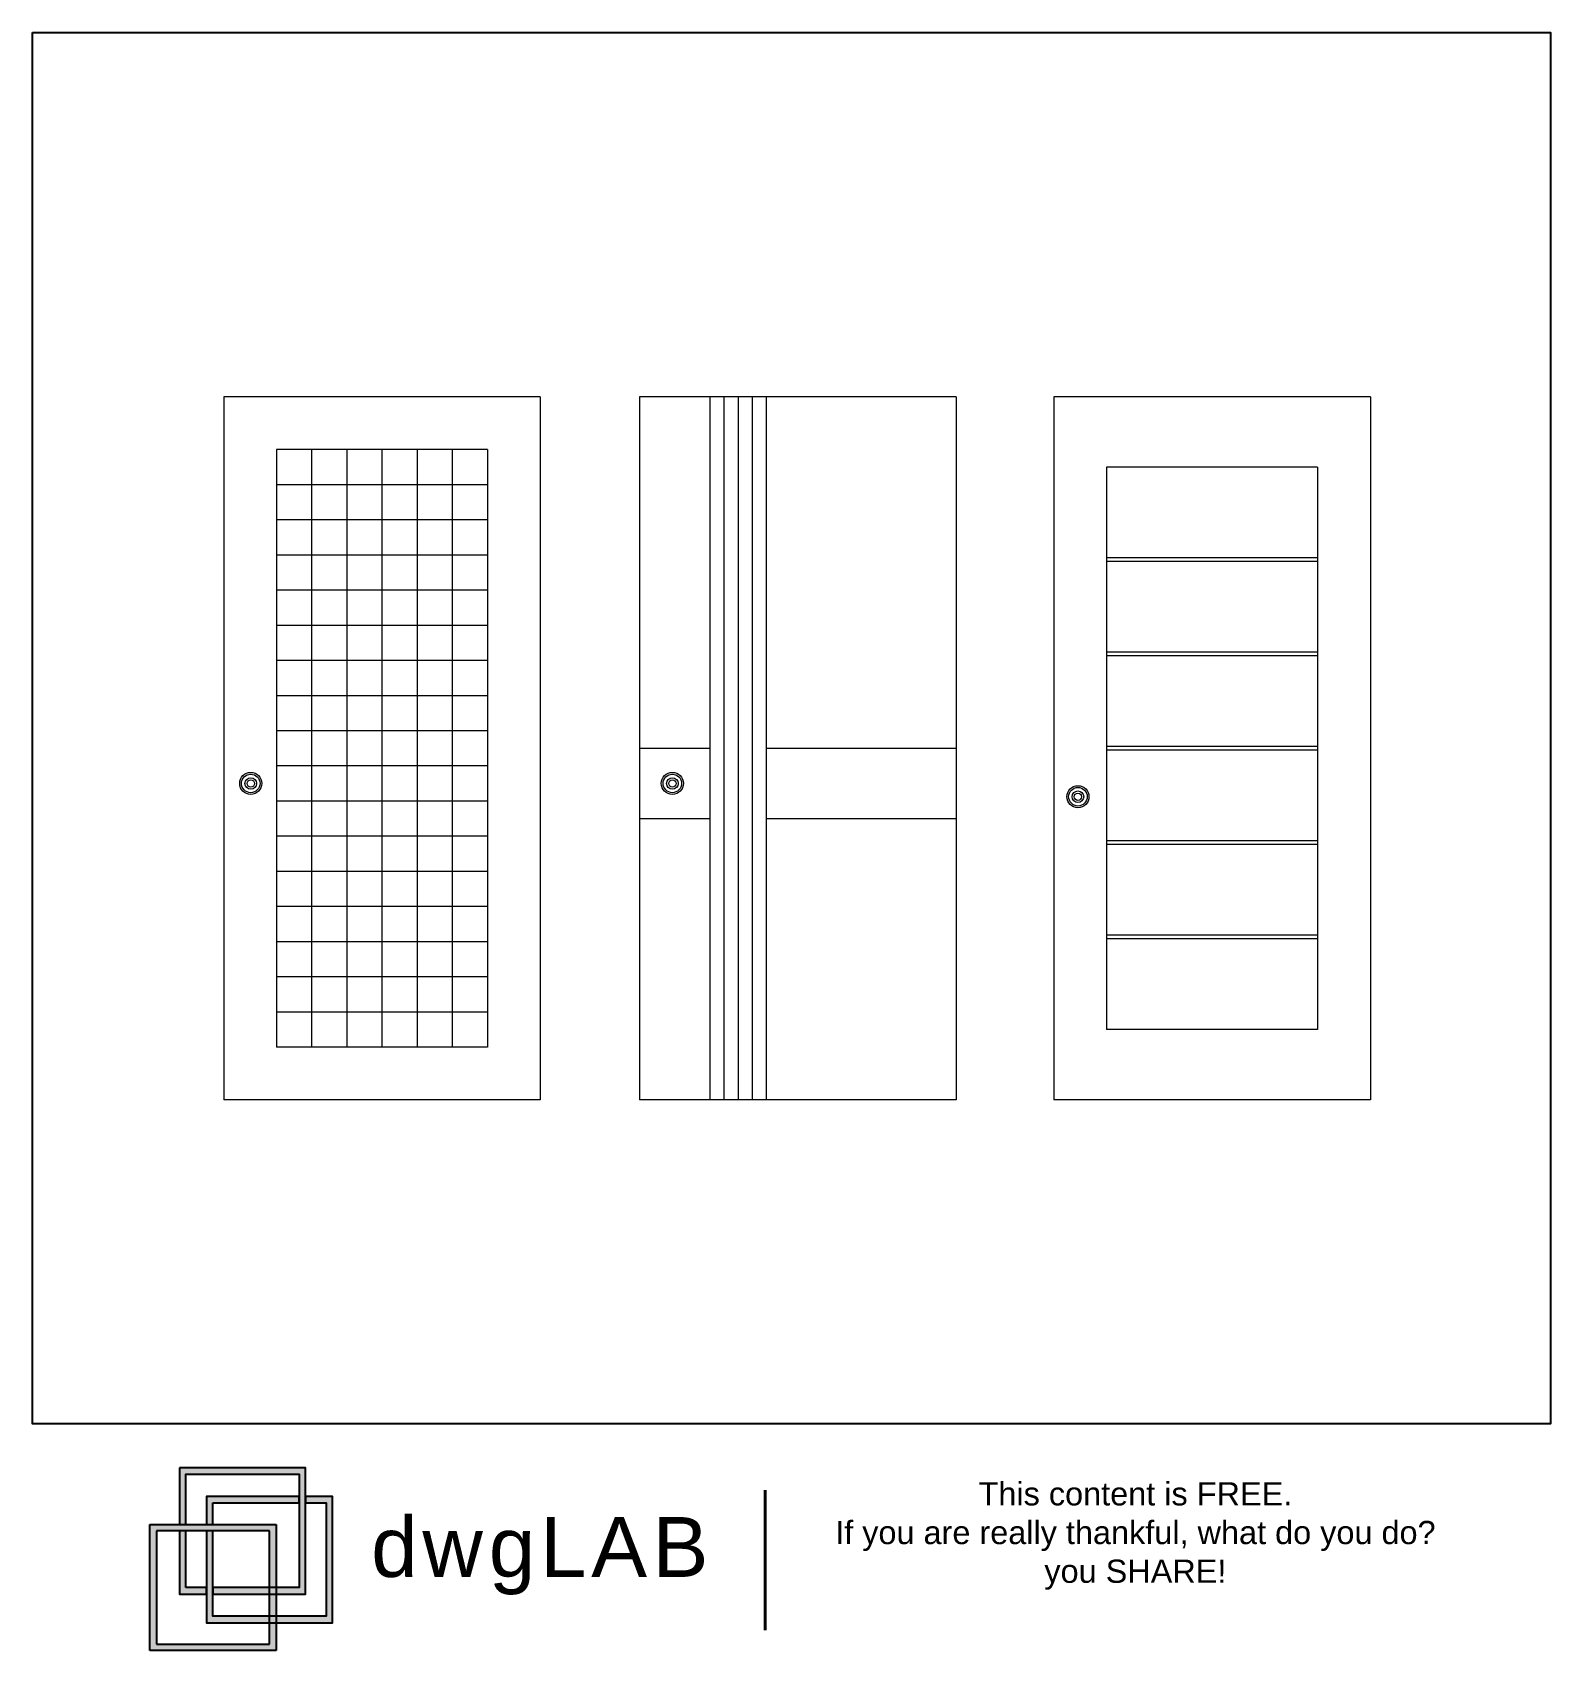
# Model space of a CAD drawing. Header units: millimetres. Extents: x 3054.61 to 3058.92, y 1346.37 to 1350.97.
import ezdxf

# ---------------------------------------------------------------- set-up
doc = ezdxf.new("R2010")
doc.units = ezdxf.units.MM
doc.layers.add('001_Dark_1 20', color=7, linetype='Continuous', lineweight=0)
for name, color, linetype, plot in [('02', 251, 'Continuous', False), ('dwgLAB', 250, 'Continuous', False), ('Rectang.', 251, 'Continuous', False)]:
    doc.layers.add(name, color=color, linetype=linetype, plot=plot)
doc.styles.get("Standard").update_dxf_attribs({"font": 'arial.ttf'})

# ---------------------------------------------------------------- blocks, each defined once
blk = doc.blocks.new('DWGlab_ok')
at = {"layer": 'dwgLAB'}
h = blk.add_hatch(color=2, dxfattribs=at)
h.dxf.hatch_style = 2
h.paths.add_polyline_path([(0.0369, 0.2289), (0.0369, 0.158), (0.045, 0.158), (0.045, 0.2209), (0.1869, 0.2209), (0.1869, 0.079), (0.0788, 0.079), (0.0788, 0.0709), (0.1949, 0.0709), (0.1949, 0.2289)])
h = blk.add_hatch(color=13, dxfattribs=at)
h.dxf.hatch_style = 2
h.paths.add_polyline_path([(0.1949, 0.193), (0.1949, 0.1849), (0.2207, 0.1849), (0.2207, 0.0431), (0.0788, 0.0431), (0.0788, 0.1499), (0.0708, 0.1499), (0.0708, 0.035), (0.2287, 0.035), (0.2287, 0.193)])
h = blk.add_hatch(color=13, dxfattribs=at)
h.dxf.hatch_style = 2
h.paths.add_polyline_path([(0.0788, 0.1849), (0.1869, 0.1849), (0.1869, 0.193), (0.0708, 0.193), (0.0708, 0.158), (0.0788, 0.158)])
h = blk.add_hatch(color=155, dxfattribs=at)
h.dxf.hatch_style = 2
h.paths.add_polyline_path([(0.158, 0), (0, 0), (0, 0.158), (0.158, 0.158)])
h.paths.add_polyline_path([(0.0081, 0.0081), (0.1499, 0.0081), (0.1499, 0.1499), (0.0081, 0.1499)])
h = blk.add_hatch(color=2, dxfattribs=at)
h.dxf.hatch_style = 2
h.paths.add_polyline_path([(0.045, 0.079), (0.045, 0.1499), (0.0369, 0.1499), (0.0369, 0.0709), (0.0708, 0.0709), (0.0708, 0.079)])
at = {"layer": 'dwgLAB', "color": 155}
for p, q in [((0, 0), (0, 0.158)), ((0, 0.158), (0.158, 0.158)), ((0.1499, 0.1499), (0.0081, 0.1499)), ((0.0081, 0.1499), (0.0081, 0.0081)), ((0.1499, 0.0081), (0.1499, 0.1499)), ((0.158, 0.158), (0.158, 0)), ((0.158, 0), (0, 0)), ((0.0081, 0.0081), (0.1499, 0.0081))]:
    blk.add_line(p, q, dxfattribs=at)
at = {"layer": 'dwgLAB', "color": 2}
for points in [[(0.0369, 0.2289), (0.0369, 0.158), (0.045, 0.158), (0.045, 0.2209), (0.1869, 0.2209), (0.1869, 0.079), (0.0788, 0.079), (0.0788, 0.0709), (0.1949, 0.0709), (0.1949, 0.2289), (0.0369, 0.2289)], [(0.045, 0.079), (0.045, 0.1499), (0.0369, 0.1499), (0.0369, 0.0709), (0.0708, 0.0709), (0.0708, 0.079), (0.045, 0.079)]]:
    blk.add_lwpolyline(points, dxfattribs=at)
at = {"layer": 'dwgLAB', "color": 13}
for points in [[(0.1949, 0.193), (0.1949, 0.1849), (0.2207, 0.1849), (0.2207, 0.0431), (0.0788, 0.0431), (0.0788, 0.1499), (0.0708, 0.1499), (0.0708, 0.035), (0.2287, 0.035), (0.2287, 0.193), (0.1949, 0.193)], [(0.0788, 0.1849), (0.1869, 0.1849), (0.1869, 0.193), (0.0708, 0.193), (0.0708, 0.158), (0.0788, 0.158), (0.0788, 0.1849)]]:
    blk.add_lwpolyline(points, dxfattribs=at)
at = {"layer": 'dwgLAB', "color": 9, "linetype": 'Continuous', "lineweight": 40}
blk.add_lwpolyline([(0.7701, 0.0256), (0.7701, 0.2011)], dxfattribs=at)
at = {"layer": 'dwgLAB', "color": 7}
for s, width, heights, insert, char_height, attachment_point in [('{\\H0.91667x;\\C0;This content is FREE.\\PIf you are really thankful, what do you do? you SHARE!}', 0.805462, [0.5251], (1.2337, 0.2109), 0.031712, 2), ('{\\T1.1;dwgLAB}', 17.629903, [0], (0.277, 0.1673), 0.075, 1)]:
    blk.add_mtext_dynamic_manual_height_columns(s, width=width, gutter_width=12.5, heights=heights, dxfattribs=dict(at, insert=insert, char_height=char_height, attachment_point=attachment_point))

msp = doc.modelspace()

# ---------------------------------------------------------------- linework, layer by layer
at = {"layer": '001_Dark_1 20', "linetype": 'Continuous'}
for p, q in [((3055.1505, 1349.9335), (3055.1505, 1347.9335)), ((3056.0505, 1349.9335), (3055.1505, 1349.9335)), ((3056.0505, 1349.9335), (3056.0505, 1347.9335)), ((3056.3333, 1349.9335), (3056.3333, 1347.9335)), ((3057.2333, 1349.9335), (3056.3333, 1349.9335)), ((3056.5333, 1349.9335), (3056.5333, 1347.9335)), ((3056.5733, 1349.9335), (3056.5733, 1347.9335)), ((3056.6133, 1349.9335), (3056.6133, 1347.9335)), ((3056.6533, 1349.9335), (3056.6533, 1347.9335)), ((3056.6933, 1349.9335), (3056.6933, 1347.9335)), ((3057.2333, 1349.9335), (3057.2333, 1347.9335)), ((3057.5116, 1349.9335), (3057.5116, 1347.9335)), ((3058.4116, 1349.9335), (3057.5116, 1349.9335)), ((3058.4116, 1349.9335), (3058.4116, 1347.9335)), ((3055.3005, 1349.7835), (3055.3005, 1348.0835)), ((3055.9005, 1349.7835), (3055.3005, 1349.7835)), ((3055.4005, 1349.7835), (3055.4005, 1348.0835)), ((3055.5005, 1349.7835), (3055.5005, 1348.0835)), ((3055.6005, 1349.7835), (3055.6005, 1348.0835)), ((3055.7005, 1349.7835), (3055.7005, 1348.0835)), ((3055.8005, 1349.7835), (3055.8005, 1348.0835)), ((3055.9005, 1349.7835), (3055.9005, 1348.0835)), ((3057.6616, 1349.7335), (3057.6616, 1348.1335)), ((3058.2616, 1349.7335), (3057.6616, 1349.7335)), ((3058.2616, 1349.7335), (3058.2616, 1348.1335)), ((3055.9005, 1349.6835), (3055.3005, 1349.6835)), ((3055.9005, 1349.5835), (3055.3005, 1349.5835)), ((3055.9005, 1349.4835), (3055.3005, 1349.4835)), ((3058.2616, 1349.4752), (3057.6616, 1349.4752)), ((3058.2616, 1349.4652), (3057.6616, 1349.4652)), ((3055.9005, 1349.3835), (3055.3005, 1349.3835)), ((3055.9005, 1349.2835), (3055.3005, 1349.2835)), ((3055.9005, 1349.1835), (3055.3005, 1349.1835)), ((3058.2616, 1349.2069), (3057.6616, 1349.2069)), ((3058.2616, 1349.1969), (3057.6616, 1349.1969)), ((3055.9005, 1349.0835), (3055.3005, 1349.0835)), ((3055.9005, 1348.9835), (3055.3005, 1348.9835)), ((3058.2616, 1348.9385), (3057.6616, 1348.9385)), ((3056.5333, 1348.9335), (3056.3333, 1348.9335)), ((3057.2333, 1348.9335), (3056.6933, 1348.9335)), ((3058.2616, 1348.9285), (3057.6616, 1348.9285)), ((3055.9005, 1348.8835), (3055.3005, 1348.8835)), ((3055.9005, 1348.7835), (3055.3005, 1348.7835)), ((3056.5333, 1348.7335), (3056.3333, 1348.7335)), ((3057.2333, 1348.7335), (3056.6933, 1348.7335)), ((3055.9005, 1348.6835), (3055.3005, 1348.6835)), ((3058.2616, 1348.6702), (3057.6616, 1348.6702)), ((3058.2616, 1348.6602), (3057.6616, 1348.6602)), ((3055.9005, 1348.5835), (3055.3005, 1348.5835)), ((3055.9005, 1348.4835), (3055.3005, 1348.4835)), ((3058.2616, 1348.4019), (3057.6616, 1348.4019)), ((3058.2616, 1348.3919), (3057.6616, 1348.3919)), ((3055.9005, 1348.3835), (3055.3005, 1348.3835)), ((3055.9005, 1348.2835), (3055.3005, 1348.2835)), ((3055.9005, 1348.1835), (3055.3005, 1348.1835)), ((3058.2616, 1348.1335), (3057.6616, 1348.1335)), ((3055.9005, 1348.0835), (3055.3005, 1348.0835)), ((3056.0505, 1347.9335), (3055.1505, 1347.9335)), ((3057.2333, 1347.9335), (3056.3333, 1347.9335)), ((3058.4116, 1347.9335), (3057.5116, 1347.9335))]:
    msp.add_line(p, q, dxfattribs=at)
for centre, radius in [((3055.2274, 1348.8339), 0.0314), ((3055.2274, 1348.8339), 0.0264), ((3055.2274, 1348.8339), 0.0164), ((3056.4265, 1348.8339), 0.0314), ((3056.4265, 1348.8339), 0.0264), ((3056.4265, 1348.8339), 0.0164), ((3055.2274, 1348.8339), 0.0104), ((3056.4265, 1348.8339), 0.0104), ((3057.5799, 1348.7961), 0.0314), ((3057.5799, 1348.7961), 0.0264), ((3057.5799, 1348.7961), 0.0164), ((3057.5799, 1348.7961), 0.0104)]:
    msp.add_circle(centre, radius, dxfattribs=at)
at = {"layer": '02'}
msp.add_lwpolyline([(3054.6063, 1350.9704), (3058.9244, 1350.9704), (3058.9244, 1347.0127), (3054.6063, 1347.0127), (3054.6063, 1350.9704)], dxfattribs=at)
at = {"layer": 'Rectang.'}
msp.add_lwpolyline([(3054.6063, 1350.9704), (3058.9244, 1350.9704), (3058.9244, 1347.0127), (3054.6063, 1347.0127), (3054.6063, 1350.9704)], dxfattribs=at)

# ---------------------------------------------------------------- block references
at = {"layer": 'dwgLAB', "color": 0, "xscale": 2.27194906745097, "yscale": 2.27194906745097, "zscale": 2.27194906745097}
msp.add_blockref('DWGlab_ok', (3054.9405, 1346.3671), dxfattribs=at)

doc.saveas('drawing.dxf')
